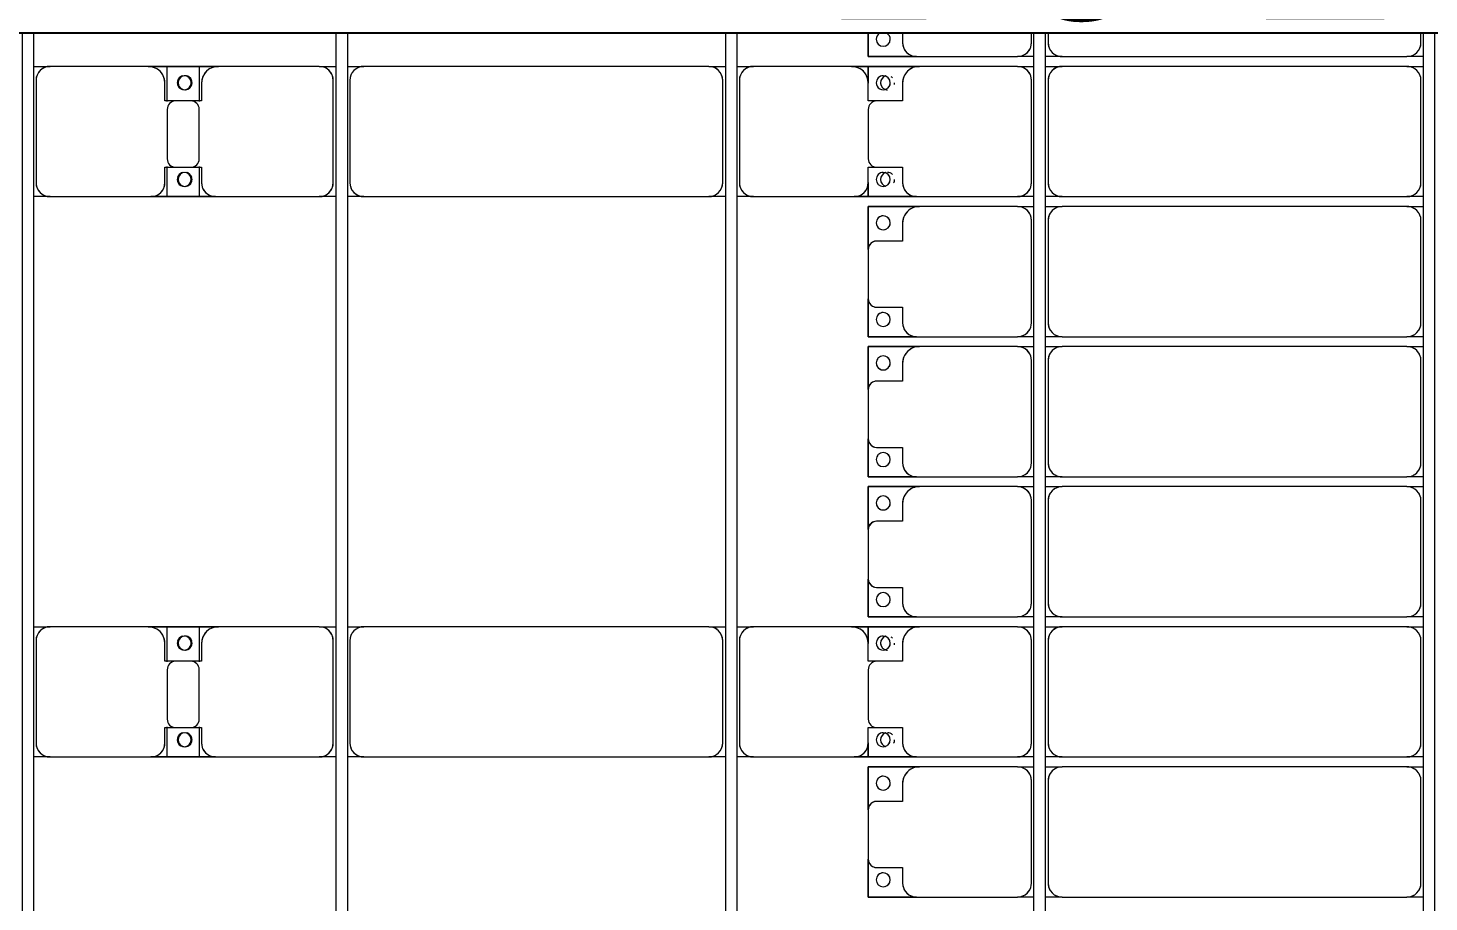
# Model space of a CAD drawing. Header units: millimetres. Extents: x -533732 to -130507, y -117886 to -23954.
# Drawn here: x -457550 to -452551, y -50886 to -47767 of the extents above; entities that cross this region are included whole.
import ezdxf

# ---------------------------------------------------------------- set-up
doc = ezdxf.new("R2010")
doc.units = ezdxf.units.MM
doc.layers.add('A-GENM', color=13, linetype='Continuous', lineweight=9)
doc.layers.add('S-BEAM', color=12, linetype='Continuous', lineweight=9)
doc.layers.add('GC-GHI CHU', color=2, linetype='Continuous')
doc.styles.add('GC_VN', font='arial.ttf')

# ---------------------------------------------------------------- blocks, each defined once
blk = doc.blocks.new('Dải phao đi lại kèm đỡ invester - DẢI PHAO ĐI LẠI-18522-BỐ TRÍ KHUNG KẾT CẤU BÈ PIN 06')
at = {"layer": 'A-GENM', "color": 7}
for p, q in [((15673.4, 660.3), (15640, 660.3)), ((15723.4, 668.9), (15723.4, 610.3)), ((15723.4, 668.9), (15723.4, 610.3)), ((15758.4, 610.3), (15758.4, 668.9)), ((15758.4, 610.3), (15758.4, 668.9)), ((16173.4, 660.3), (15808.4, 660.3)), ((16223.4, 668.9), (16223.4, 610.3)), ((16223.4, 668.9), (16223.4, 610.3)), ((16258.4, 610.3), (16258.4, 668.9)), ((16258.4, 610.3), (16258.4, 668.9)), ((16673.4, 660.3), (16308.4, 660.3)), ((16723.4, 668.9), (16723.4, 610.3)), ((16723.4, 668.9), (16723.4, 610.3)), ((16758.4, 610.3), (16758.4, 668.9)), ((16758.4, 610.3), (16758.4, 668.9)), ((17173.4, 660.3), (16808.4, 660.3)), ((17223.4, 668.9), (17223.4, 610.3)), ((17223.4, 668.9), (17223.4, 610.3)), ((17258.4, 610.3), (17258.4, 668.9)), ((17258.4, 610.3), (17258.4, 668.9)), ((17673.4, 660.3), (17308.4, 660.3)), ((17723.4, 668.9), (17723.4, 610.3)), ((17723.4, 668.9), (17723.4, 610.3)), ((17758.4, 610.3), (17758.4, 668.9)), ((17758.4, 610.3), (17758.4, 668.9)), ((18173.4, 660.3), (17808.4, 660.3)), ((18223.4, 668.9), (18223.4, 610.3)), ((18223.4, 668.9), (18223.4, 610.3)), ((18258.4, 610.3), (18258.4, 668.9)), ((18258.4, 610.3), (18258.4, 668.9)), ((18673.4, 660.3), (18308.4, 660.3)), ((18723.4, 668.9), (18723.4, 610.3)), ((18723.4, 668.9), (18723.4, 610.3)), ((15723.4, -620.3), (15723.4, 610.3)), ((15758.4, 610.3), (15758.4, -620.3)), ((16223.4, -620.3), (16223.4, 610.3)), ((16258.4, 610.3), (16258.4, -620.3)), ((16723.4, -620.3), (16723.4, 610.3)), ((16758.4, 610.3), (16758.4, -620.3)), ((17223.4, -620.3), (17223.4, 610.3)), ((17258.4, 610.3), (17258.4, -620.3)), ((17723.4, -620.3), (17723.4, 610.3)), ((17758.4, 610.3), (17758.4, -620.3)), ((18223.4, -620.3), (18223.4, 610.3)), ((18258.4, 610.3), (18258.4, -620.3)), ((18723.4, -620.3), (18723.4, 610.3)), ((15723.4, -620.3), (15723.4, -681.1)), ((15723.4, -620.3), (15723.4, -681.1)), ((15758.4, -681.1), (15758.4, -620.3)), ((15758.4, -681.1), (15758.4, -620.3)), ((16223.4, -620.3), (16223.4, -681.1)), ((16223.4, -620.3), (16223.4, -681.1)), ((16258.4, -681.1), (16258.4, -620.3)), ((16258.4, -681.1), (16258.4, -620.3)), ((16723.4, -620.3), (16723.4, -681.1)), ((16723.4, -620.3), (16723.4, -681.1)), ((16758.4, -681.1), (16758.4, -620.3)), ((16758.4, -681.1), (16758.4, -620.3)), ((17223.4, -620.3), (17223.4, -681.1)), ((17223.4, -620.3), (17223.4, -681.1)), ((17258.4, -681.1), (17258.4, -620.3)), ((17258.4, -681.1), (17258.4, -620.3)), ((17723.4, -620.3), (17723.4, -681.1)), ((17723.4, -620.3), (17723.4, -681.1)), ((17758.4, -681.1), (17758.4, -620.3)), ((17758.4, -681.1), (17758.4, -620.3)), ((18223.4, -620.3), (18223.4, -681.1)), ((18223.4, -620.3), (18223.4, -681.1)), ((18258.4, -681.1), (18258.4, -620.3)), ((18258.4, -681.1), (18258.4, -620.3)), ((18723.4, -620.3), (18723.4, -681.1)), ((18723.4, -620.3), (18723.4, -681.1)), ((15640, -670.3), (15673.4, -670.3)), ((15808.4, -670.3), (16173.4, -670.3)), ((16308.4, -670.3), (16673.4, -670.3)), ((16808.4, -670.3), (17173.4, -670.3)), ((17308.4, -670.3), (17673.4, -670.3)), ((17808.4, -670.3), (18173.4, -670.3)), ((18308.4, -670.3), (18673.4, -670.3)), ((15673.4, -729.7), (15640, -729.7)), ((15723.4, -721.1), (15723.4, -779.7)), ((15723.4, -721.1), (15723.4, -779.7)), ((15758.4, -779.7), (15758.4, -721.1)), ((15758.4, -779.7), (15758.4, -721.1)), ((16173.4, -729.7), (15808.4, -729.7)), ((16223.4, -721.1), (16223.4, -779.7)), ((16223.4, -721.1), (16223.4, -779.7)), ((16258.4, -779.7), (16258.4, -721.1)), ((16258.4, -779.7), (16258.4, -721.1)), ((16673.4, -729.7), (16308.4, -729.7)), ((16723.4, -721.1), (16723.4, -779.7)), ((16723.4, -721.1), (16723.4, -779.7)), ((16758.4, -779.7), (16758.4, -721.1)), ((16758.4, -779.7), (16758.4, -721.1)), ((17173.4, -729.7), (16808.4, -729.7)), ((17223.4, -721.1), (17223.4, -779.7)), ((17223.4, -721.1), (17223.4, -779.7)), ((17258.4, -779.7), (17258.4, -721.1)), ((17258.4, -779.7), (17258.4, -721.1)), ((17673.4, -729.7), (17308.4, -729.7)), ((17723.4, -721.1), (17723.4, -779.7)), ((17723.4, -721.1), (17723.4, -779.7)), ((17758.4, -779.7), (17758.4, -721.1)), ((17758.4, -779.7), (17758.4, -721.1)), ((18173.4, -729.7), (17808.4, -729.7)), ((18223.4, -721.1), (18223.4, -779.7)), ((18223.4, -721.1), (18223.4, -779.7)), ((18258.4, -779.7), (18258.4, -721.1)), ((18258.4, -779.7), (18258.4, -721.1)), ((18673.4, -729.7), (18308.4, -729.7)), ((18723.4, -721.1), (18723.4, -779.7)), ((18723.4, -721.1), (18723.4, -779.7)), ((15723.4, -1139.7), (15723.4, -779.7)), ((15758.4, -779.7), (15758.4, -1129.7)), ((16223.4, -1139.7), (16223.4, -779.7)), ((16258.4, -779.7), (16258.4, -1129.7)), ((16723.4, -1139.7), (16723.4, -779.7)), ((16758.4, -779.7), (16758.4, -1129.7)), ((17223.4, -1139.7), (17223.4, -779.7)), ((17258.4, -779.7), (17258.4, -1129.7)), ((17723.4, -1139.7), (17723.4, -779.7)), ((17758.4, -779.7), (17758.4, -1129.7)), ((18223.4, -1139.7), (18223.4, -779.7)), ((18258.4, -779.7), (18258.4, -1129.7)), ((18723.4, -1139.7), (18723.4, -779.7)), ((15723.4, -1139.7), (15723.4, -1312.2)), ((15723.4, -1312.2), (15723.4, -1139.7)), ((15758.4, -1312.2), (15758.4, -1129.7)), ((15758.4, -1129.7), (15758.4, -1312.2)), ((16223.4, -1139.7), (16223.4, -1312.2)), ((16223.4, -1312.2), (16223.4, -1139.7)), ((16258.4, -1312.2), (16258.4, -1129.7)), ((16258.4, -1129.7), (16258.4, -1312.2)), ((16723.4, -1139.7), (16723.4, -1312.2)), ((16723.4, -1312.2), (16723.4, -1139.7)), ((16758.4, -1312.2), (16758.4, -1129.7)), ((16758.4, -1129.7), (16758.4, -1312.2)), ((17223.4, -1139.7), (17223.4, -1312.2)), ((17223.4, -1312.2), (17223.4, -1139.7)), ((17258.4, -1312.2), (17258.4, -1129.7)), ((17258.4, -1129.7), (17258.4, -1312.2)), ((17723.4, -1139.7), (17723.4, -1312.2)), ((17723.4, -1312.2), (17723.4, -1139.7)), ((17758.4, -1312.2), (17758.4, -1129.7)), ((17758.4, -1129.7), (17758.4, -1312.2)), ((18223.4, -1139.7), (18223.4, -1312.2)), ((18223.4, -1312.2), (18223.4, -1139.7)), ((18258.4, -1312.2), (18258.4, -1129.7)), ((18258.4, -1129.7), (18258.4, -1312.2)), ((18723.4, -1139.7), (18723.4, -1312.2)), ((18723.4, -1312.2), (18723.4, -1139.7)), ((15640, -1189.7), (15673.4, -1189.7)), ((15818.4, -1189.7), (15881.8, -1189.7)), ((15881.8, -1189.7), (15881.8, -1282.2)), ((16118.2, -1282.2), (16118.2, -1189.7)), ((16118.2, -1189.7), (16173.4, -1189.7)), ((16318.4, -1189.7), (16381.8, -1189.7)), ((16381.8, -1189.7), (16381.8, -1282.2)), ((16618.2, -1282.2), (16618.2, -1189.7)), ((16618.2, -1189.7), (16673.4, -1189.7)), ((16818.4, -1189.7), (16881.8, -1189.7)), ((16881.8, -1189.7), (16881.8, -1282.2)), ((17118.2, -1282.2), (17118.2, -1189.7)), ((17118.2, -1189.7), (17173.4, -1189.7)), ((17318.4, -1189.7), (17381.8, -1189.7)), ((17381.8, -1189.7), (17381.8, -1282.2)), ((17618.2, -1282.2), (17618.2, -1189.7)), ((17618.2, -1189.7), (17673.4, -1189.7)), ((17818.4, -1189.7), (17881.8, -1189.7)), ((17881.8, -1189.7), (17881.8, -1282.2)), ((18118.2, -1282.2), (18118.2, -1189.7)), ((18118.2, -1189.7), (18173.4, -1189.7)), ((18318.4, -1189.7), (18381.8, -1189.7)), ((18381.8, -1189.7), (18381.8, -1282.2)), ((18618.2, -1282.2), (18618.2, -1189.7)), ((18618.2, -1189.7), (18673.4, -1189.7)), ((15723.4, -1312.2), (15640, -1312.2)), ((15640, -1312.2), (15723.4, -1312.2)), ((15818.4, -1312.2), (15758.4, -1312.2)), ((15758.4, -1312.2), (15818.4, -1312.2)), ((15911.8, -1312.2), (16088.2, -1312.2)), ((16223.4, -1312.2), (16173.4, -1312.2)), ((16173.4, -1312.2), (16223.4, -1312.2)), ((16411.8, -1312.2), (16258.4, -1312.2)), ((16258.4, -1312.2), (16411.8, -1312.2)), ((16411.8, -1312.2), (16588.2, -1312.2)), ((16723.4, -1312.2), (16588.2, -1312.2)), ((16588.2, -1312.2), (16723.4, -1312.2)), ((16911.8, -1312.2), (16758.4, -1312.2)), ((16758.4, -1312.2), (16911.8, -1312.2)), ((16911.8, -1312.2), (17088.2, -1312.2)), ((17223.4, -1312.2), (17088.2, -1312.2)), ((17088.2, -1312.2), (17223.4, -1312.2)), ((17411.8, -1312.2), (17258.4, -1312.2)), ((17258.4, -1312.2), (17411.8, -1312.2)), ((17411.8, -1312.2), (17588.2, -1312.2)), ((17723.4, -1312.2), (17588.2, -1312.2)), ((17588.2, -1312.2), (17723.4, -1312.2)), ((17818.4, -1312.2), (17758.4, -1312.2)), ((17758.4, -1312.2), (17818.4, -1312.2)), ((17911.8, -1312.2), (18088.2, -1312.2)), ((18223.4, -1312.2), (18173.4, -1312.2)), ((18173.4, -1312.2), (18223.4, -1312.2)), ((18411.8, -1312.2), (18258.4, -1312.2)), ((18258.4, -1312.2), (18411.8, -1312.2)), ((18411.8, -1312.2), (18588.2, -1312.2)), ((18723.4, -1312.2), (18588.2, -1312.2)), ((18588.2, -1312.2), (18723.4, -1312.2))]:
    blk.add_line(p, q, dxfattribs=at)
for centre, radius, start, end in [((15673.4, 610.3), 50, 360, 90), ((15673.4, 610.3), 50, 60, 90), ((15808.4, 610.3), 50, 90, 180), ((15808.4, 610.3), 50, 105, 120), ((16173.4, 610.3), 50, 0, 90), ((16173.4, 610.3), 50, 60, 90), ((16308.4, 610.3), 50, 90, 180), ((16308.4, 610.3), 50, 105, 120), ((16673.4, 610.3), 50, 360, 90), ((16673.4, 610.3), 50, 60, 90), ((16808.4, 610.3), 50, 90, 180), ((16808.4, 610.3), 50, 105, 120), ((17173.4, 610.3), 50, 0, 90), ((17173.4, 610.3), 50, 60, 90), ((17308.4, 610.3), 50, 90, 180), ((17308.4, 610.3), 50, 105, 120), ((17673.4, 610.3), 50, 360, 90), ((17673.4, 610.3), 50, 60, 90), ((17808.4, 610.3), 50, 90, 180), ((17808.4, 610.3), 50, 105, 120), ((18173.4, 610.3), 50, 0, 90), ((18173.4, 610.3), 50, 60, 90), ((18308.4, 610.3), 50, 90, 180), ((18308.4, 610.3), 50, 105, 120), ((18673.4, 610.3), 50, 0, 90), ((18673.4, 610.3), 50, 60, 90), ((15673.4, 610.3), 50, 15, 30), ((15808.4, 610.3), 50, 150, 180), ((16173.4, 610.3), 50, 15, 30), ((16308.4, 610.3), 50, 150, 180), ((16673.4, 610.3), 50, 15, 30), ((16808.4, 610.3), 50, 150, 180), ((17173.4, 610.3), 50, 15, 30), ((17308.4, 610.3), 50, 150, 180), ((17673.4, 610.3), 50, 15, 30), ((17808.4, 610.3), 50, 150, 180), ((18173.4, 610.3), 50, 15, 30), ((18308.4, 610.3), 50, 150, 180), ((18673.4, 610.3), 50, 15, 30), ((15673.4, -620.3), 50, 270, 360), ((15673.4, -620.3), 50, 330, 360), ((15808.4, -620.3), 50, 180, 270), ((15808.4, -620.3), 50, 195, 225), ((16173.4, -620.3), 50, 270, 0), ((16173.4, -620.3), 50, 330, 0), ((16308.4, -620.3), 50, 180, 270), ((16308.4, -620.3), 50, 195, 225), ((16673.4, -620.3), 50, 270, 0), ((16673.4, -620.3), 50, 330, 0), ((16808.4, -620.3), 50, 180, 270), ((16808.4, -620.3), 50, 195, 225), ((17173.4, -620.3), 50, 270, 0), ((17173.4, -620.3), 50, 330, 0), ((17308.4, -620.3), 50, 180, 270), ((17308.4, -620.3), 50, 195, 225), ((17673.4, -620.3), 50, 270, 0), ((17673.4, -620.3), 50, 330, 0), ((17808.4, -620.3), 50, 180, 270), ((17808.4, -620.3), 50, 195, 225), ((18173.4, -620.3), 50, 270, 360), ((18173.4, -620.3), 50, 330, 360), ((18308.4, -620.3), 50, 180, 270), ((18308.4, -620.3), 50, 195, 225), ((18673.4, -620.3), 50, 270, 360), ((18673.4, -620.3), 50, 330, 0), ((15673.4, -620.3), 50, 270, 300), ((15808.4, -620.3), 50, 240, 270), ((16173.4, -620.3), 50, 270, 300), ((16308.4, -620.3), 50, 240, 270), ((16673.4, -620.3), 50, 270, 300), ((16808.4, -620.3), 50, 240, 270), ((17173.4, -620.3), 50, 270, 300), ((17308.4, -620.3), 50, 240, 268.4161), ((17673.4, -620.3), 50, 270, 300), ((17808.4, -620.3), 50, 240, 270), ((18173.4, -620.3), 50, 270, 300), ((18308.4, -620.3), 50, 240, 270), ((18673.4, -620.3), 50, 270, 300), ((15673.4, -779.7), 50, 360, 90), ((15673.4, -779.7), 50, 15, 90), ((15808.4, -779.7), 50, 90, 180), ((15808.4, -779.7), 50, 90, 165), ((16173.4, -779.7), 50, 360, 90), ((16173.4, -779.7), 50, 15, 90), ((16308.4, -779.7), 50, 90, 180), ((16308.4, -779.7), 50, 90, 165), ((16673.4, -779.7), 50, 360, 90), ((16673.4, -779.7), 50, 15, 90), ((16808.4, -779.7), 50, 90, 180), ((16808.4, -779.7), 50, 90, 165), ((17173.4, -779.7), 50, 0, 90), ((17173.4, -779.7), 50, 15, 90), ((17308.4, -779.7), 50, 90, 180), ((17308.4, -779.7), 50, 91.5836, 165), ((17673.4, -779.7), 50, 360, 90), ((17673.4, -779.7), 50, 15, 90), ((17808.4, -779.7), 50, 90, 180), ((17808.4, -779.7), 50, 90, 165), ((18173.4, -779.7), 50, 0, 90), ((18173.4, -779.7), 50, 15, 90), ((18308.4, -779.7), 50, 90, 180), ((18308.4, -779.7), 50, 90, 165), ((18673.4, -779.7), 50, 0, 90), ((18673.4, -779.7), 50, 15, 90), ((15673.4, -1139.7), 50, 270, 360), ((15818.4, -1129.7), 60, 180, 270), ((16173.4, -1139.7), 50, 270, 360), ((16318.4, -1129.7), 60, 180, 270), ((16673.4, -1139.7), 50, 270, 360), ((16818.4, -1129.7), 60, 180, 270), ((17173.4, -1139.7), 50, 270, 360), ((17318.4, -1129.7), 60, 180, 270), ((17673.4, -1139.7), 50, 270, 0), ((17818.4, -1129.7), 60, 180, 270), ((18173.4, -1139.7), 50, 270, 360), ((18318.4, -1129.7), 60, 180, 270), ((18673.4, -1139.7), 50, 270, 360), ((15673.4, -1139.7), 50, 270, 345), ((15818.4, -1129.7), 60, 210, 270), ((16173.4, -1139.7), 50, 270, 345), ((16318.4, -1129.7), 60, 210, 270), ((16673.4, -1139.7), 50, 270, 345), ((16818.4, -1129.7), 60, 210, 270), ((17173.4, -1139.7), 50, 270, 345), ((17318.4, -1129.7), 60, 210, 270), ((17673.4, -1139.7), 50, 270, 345), ((17818.4, -1129.7), 60, 210, 270), ((18173.4, -1139.7), 50, 270, 345), ((18318.4, -1129.7), 60, 210, 270), ((18673.4, -1139.7), 50, 270, 345), ((15661.8, -1258.6), 25, 90, 150), ((15661.8, -1258.6), 25, 90, 150), ((15661.8, -1258.6), 25, 270, 90), ((15661.8, -1258.6), 25, 15, 90), ((15816.8, -1258.6), 25, 90, 270), ((15816.8, -1258.6), 25, 90, 165), ((15816.8, -1258.6), 25, 270, 90), ((15816.8, -1258.6), 25, 60, 90), ((15816.8, -1258.6), 25, 270, 30), ((16161.8, -1258.6), 25, 90, 270), ((16161.8, -1258.6), 25, 90, 165), ((16161.8, -1258.6), 25, 270, 90), ((16161.8, -1258.6), 25, 15, 90), ((16316.8, -1258.6), 25, 90, 270), ((16316.8, -1258.6), 25, 90, 165), ((16316.8, -1258.6), 25, 270, 90), ((16316.8, -1258.6), 25, 60, 90), ((16316.8, -1258.6), 25, 270, 30), ((16661.8, -1258.6), 25, 90, 270), ((16661.8, -1258.6), 25, 90, 165), ((16661.8, -1258.6), 25, 270, 90), ((16661.8, -1258.6), 25, 15, 90), ((16816.8, -1258.6), 25, 90, 270), ((16816.8, -1258.6), 25, 90, 165), ((16816.8, -1258.6), 25, 270, 90), ((16816.8, -1258.6), 25, 60, 90), ((16816.8, -1258.6), 25, 270, 30), ((17161.8, -1258.6), 25, 90, 270), ((17161.8, -1258.6), 25, 90, 165), ((17161.8, -1258.6), 25, 270, 90), ((17161.8, -1258.6), 25, 15, 90), ((17316.8, -1258.6), 25, 90, 270), ((17316.8, -1258.6), 25, 90, 165), ((17316.8, -1258.6), 25, 270, 90), ((17316.8, -1258.6), 25, 60, 90), ((17316.8, -1258.6), 25, 270, 30), ((17661.8, -1258.6), 25, 90, 270), ((17661.8, -1258.6), 25, 90, 165), ((17661.8, -1258.6), 25, 270, 90), ((17661.8, -1258.6), 25, 15, 90), ((17816.8, -1258.6), 25, 90, 270), ((17816.8, -1258.6), 25, 90, 165), ((17816.8, -1258.6), 25, 270, 90), ((17816.8, -1258.6), 25, 60, 90), ((17816.8, -1258.6), 25, 270, 30), ((18161.8, -1258.6), 25, 90, 270), ((18161.8, -1258.6), 25, 90, 165), ((18161.8, -1258.6), 25, 270, 90), ((18161.8, -1258.6), 25, 15, 90), ((18316.8, -1258.6), 25, 90, 270), ((18316.8, -1258.6), 25, 90, 165), ((18316.8, -1258.6), 25, 270, 90), ((18316.8, -1258.6), 25, 60, 90), ((18316.8, -1258.6), 25, 270, 30), ((18661.8, -1258.6), 25, 90, 270), ((18661.8, -1258.6), 25, 90, 165), ((18661.8, -1258.6), 25, 270, 90), ((18661.8, -1258.6), 25, 15, 90), ((15661.8, -1258.6), 25, 210, 270), ((15661.8, -1258.6), 25, 210, 270), ((15661.8, -1258.6), 25, 270, 0), ((15816.8, -1258.6), 25, 180, 270), ((15911.8, -1282.2), 30, 180, 270), ((16088.2, -1282.2), 30, 270, 360), ((16161.8, -1258.6), 25, 180, 270), ((16161.8, -1258.6), 25, 270, 360), ((16316.8, -1258.6), 25, 180, 270), ((16411.8, -1282.2), 30, 180, 270), ((16411.8, -1282.2), 30, 195, 225), ((16411.8, -1282.2), 30, 195, 255), ((16411.8, -1282.2), 30, 195, 225), ((16588.2, -1282.2), 30, 270, 0), ((16588.2, -1282.2), 30, 285, 345), ((16588.2, -1282.2), 30, 315, 345), ((16588.2, -1282.2), 30, 315, 345), ((16661.8, -1258.6), 25, 180, 270), ((16661.8, -1258.6), 25, 270, 0), ((16816.8, -1258.6), 25, 180, 270), ((16911.8, -1282.2), 30, 180, 270), ((16911.8, -1282.2), 30, 195, 225), ((16911.8, -1282.2), 30, 195, 255), ((16911.8, -1282.2), 30, 195, 225), ((17088.2, -1282.2), 30, 270, 0), ((17088.2, -1282.2), 30, 285, 345), ((17088.2, -1282.2), 30, 315, 345), ((17088.2, -1282.2), 30, 315, 345), ((17161.8, -1258.6), 25, 180, 270), ((17161.8, -1258.6), 25, 270, 0), ((17316.8, -1258.6), 25, 180, 270), ((17411.8, -1282.2), 30, 180, 270), ((17411.8, -1282.2), 30, 195, 225), ((17411.8, -1282.2), 30, 195, 255), ((17411.8, -1282.2), 30, 195, 225), ((17588.2, -1282.2), 30, 270, 360), ((17588.2, -1282.2), 30, 285, 345), ((17588.2, -1282.2), 30, 315, 345), ((17588.2, -1282.2), 30, 315, 345), ((17661.8, -1258.6), 25, 180, 270), ((17661.8, -1258.6), 25, 270, 360), ((17816.8, -1258.6), 25, 180, 270), ((17911.8, -1282.2), 30, 180, 270), ((18088.2, -1282.2), 30, 270, 0), ((18161.8, -1258.6), 25, 180, 270), ((18161.8, -1258.6), 25, 270, 0), ((18316.8, -1258.6), 25, 180, 270), ((18411.8, -1282.2), 30, 180, 270), ((18411.8, -1282.2), 30, 195, 225), ((18411.8, -1282.2), 30, 195, 255), ((18411.8, -1282.2), 30, 195, 225), ((18588.2, -1282.2), 30, 270, 0), ((18588.2, -1282.2), 30, 285, 345), ((18588.2, -1282.2), 30, 315, 345), ((18588.2, -1282.2), 30, 315, 345), ((18661.8, -1258.6), 25, 180, 270), ((18661.8, -1258.6), 25, 270, 0), ((16588.2, -1282.2), 30, 285, 300), ((16588.2, -1282.2), 30, 285, 300), ((17088.2, -1282.2), 30, 285, 300), ((17088.2, -1282.2), 30, 285, 300), ((17588.2, -1282.2), 30, 285, 300), ((17588.2, -1282.2), 30, 285, 300), ((18588.2, -1282.2), 30, 285, 300), ((18588.2, -1282.2), 30, 285, 300)]:
    blk.add_arc(centre, radius, start, end, dxfattribs=at)
blk = doc.blocks.new('Dầm C52 - Hộp 40x60-19816-BỐ TRÍ KHUNG KẾT CẤU BÈ PIN 06')
at = {"layer": 'S-BEAM', "color": 3, "lineweight": 25}
blk.add_line((145891.1, -20), (-145891.1, -20), dxfattribs=at)
blk = doc.blocks.new('Dai phao do pin - DẢI PHAO ĐỠ PIN-V114-BỐ TRÍ KHUNG KẾT CẤU BÈ PIN 06')
at = {"layer": 'A-GENM', "color": 7}
for p, q in [((-1312.2, 223.4), (-1139.7, 223.4)), ((-1139.7, 223.4), (-1312.2, 223.4)), ((-779.7, 223.4), (-1139.7, 223.4)), ((-779.7, 223.4), (-721.1, 223.4)), ((-779.7, 223.4), (-721.1, 223.4)), ((-681.1, 223.4), (-620.3, 223.4)), ((-681.1, 223.4), (-620.3, 223.4)), ((610.3, 223.4), (-620.3, 223.4)), ((610.3, 223.4), (668.9, 223.4)), ((610.3, 223.4), (668.9, 223.4)), ((708.9, 223.4), (769.7, 223.4)), ((708.9, 223.4), (769.7, 223.4)), ((1139.7, 223.4), (769.7, 223.4)), ((1139.7, 223.4), (1312.2, 223.4)), ((1312.2, 223.4), (1139.7, 223.4)), ((1197.8, 223.4), (1370.3, 223.4)), ((1197.8, 116.2), (1197.8, 223.4)), ((1370.3, 223.4), (1197.8, 223.4)), ((1312.2, 223.4), (1312.2, 116.2)), ((1730.3, 223.4), (1370.3, 223.4)), ((1730.3, 223.4), (1788.9, 223.4)), ((1730.3, 223.4), (1788.9, 223.4)), ((-1189.7, 173.4), (-1189.7, 118.2)), ((-729.7, -191.6), (-729.7, 173.4)), ((-670.3, 173.4), (-670.3, -191.6)), ((660.3, -191.6), (660.3, 173.4)), ((719.7, 173.4), (719.7, -191.6)), ((1189.7, 118.2), (1189.7, 173.4)), ((1320.3, 173.4), (1320.3, 118.2)), ((1780.3, -191.6), (1780.3, 173.4)), ((-1189.7, 118.2), (-1219.7, 118.2)), ((1282.2, 118.2), (1189.7, 118.2)), ((1320.3, 118.2), (1227.8, 118.2)), ((1197.8, 88.2), (1197.8, -88.2)), ((1312.2, -88.2), (1312.2, 88.2)), ((-1219.7, -118.2), (-1189.7, -118.2)), ((-1189.7, -118.2), (-1189.7, -181.6)), ((1189.7, -181.6), (1189.7, -118.2)), ((1189.7, -118.2), (1282.2, -118.2)), ((1197.8, -241.6), (1197.8, -116.2)), ((1227.8, -118.2), (1320.3, -118.2)), ((1312.2, -116.2), (1312.2, -241.6)), ((1320.3, -118.2), (1320.3, -181.6)), ((-1129.7, -241.6), (-1312.2, -241.6)), ((-1312.2, -241.6), (-1129.7, -241.6)), ((-1129.7, -241.6), (-779.7, -241.6)), ((-721.1, -241.6), (-779.7, -241.6)), ((-721.1, -241.6), (-779.7, -241.6)), ((-620.3, -241.6), (-681.1, -241.6)), ((-620.3, -241.6), (-681.1, -241.6)), ((-620.3, -241.6), (610.3, -241.6)), ((668.9, -241.6), (610.3, -241.6)), ((668.9, -241.6), (610.3, -241.6)), ((769.7, -241.6), (708.9, -241.6)), ((769.7, -241.6), (708.9, -241.6)), ((769.7, -241.6), (1129.7, -241.6)), ((1312.2, -241.6), (1129.7, -241.6)), ((1129.7, -241.6), (1312.2, -241.6)), ((1380.3, -241.6), (1197.8, -241.6)), ((1197.8, -241.6), (1380.3, -241.6)), ((1380.3, -241.6), (1730.3, -241.6)), ((1788.9, -241.6), (1730.3, -241.6)), ((1788.9, -241.6), (1730.3, -241.6))]:
    blk.add_line(p, q, dxfattribs=at)
for centre, radius, start, end in [((-1139.7, 173.4), 50, 90, 180), ((-1139.7, 173.4), 50, 105, 180), ((-779.7, 173.4), 50, 0, 90), ((-779.7, 173.4), 50, 0, 75), ((-620.3, 173.4), 50, 90, 180), ((-620.3, 173.4), 50, 90, 120), ((610.3, 173.4), 50, 0, 90), ((610.3, 173.4), 50, 15, 90), ((769.7, 173.4), 50, 90, 180), ((769.7, 173.4), 50, 105, 180), ((1139.7, 173.4), 50, 360, 90), ((1139.7, 173.4), 50, 360, 75), ((1370.3, 173.4), 50, 90, 180), ((1370.3, 173.4), 50, 105, 180), ((1730.3, 173.4), 50, 0, 90), ((1730.3, 173.4), 50, 0, 75), ((-1258.6, 161.8), 25, 150, 180), ((-1258.6, 161.8), 25, 150, 180), ((-1258.6, 161.8), 25, 360, 75), ((-1258.6, 161.8), 25, 360, 75), ((-1258.6, 161.8), 25, 285, 360), ((-1258.6, 161.8), 25, 285, 360), ((-620.3, 173.4), 50, 150, 180), ((1248.6, 161.8), 25, 0, 180), ((1248.6, 161.8), 25, 180, 0), ((1248.6, 161.8), 25, 0, 165), ((1248.6, 161.8), 25, 195, 255), ((1251.4, 161.8), 25, 360, 180), ((1251.4, 161.8), 25, 90, 180), ((1251.4, 161.8), 25, 180, 360), ((1251.4, 161.8), 25, 180, 255), ((1248.6, 161.8), 25, 285, 0), ((1251.4, 161.8), 25, 15, 75), ((1251.4, 161.8), 25, 285, 345), ((-1258.6, 161.8), 25, 225, 270), ((-1258.6, 161.8), 25, 225, 270), ((1227.8, 88.2), 30, 90, 180), ((1282.2, 88.2), 30, 0, 90), ((1227.8, -88.2), 30, 180, 270), ((1282.2, -88.2), 30, 270, 0), ((-1258.6, -183.2), 25, 165, 180), ((-1258.6, -183.2), 25, 165, 180), ((-1258.6, -183.2), 25, 0, 90), ((-1258.6, -183.2), 25, 60, 90), ((-1258.6, -183.2), 25, 285, 360), ((-1258.6, -183.2), 25, 285, 360), ((-1258.6, -183.2), 25, 0, 30), ((-1129.7, -181.6), 60, 180, 270), ((-1129.7, -181.6), 60, 180, 240), ((-779.7, -191.6), 50, 270, 0), ((-779.7, -191.6), 50, 285, 0), ((-620.3, -191.6), 50, 180, 270), ((-620.3, -191.6), 50, 180, 210), ((610.3, -191.6), 50, 270, 0), ((769.7, -191.6), 50, 180, 270), ((769.7, -191.6), 50, 180, 255), ((1129.7, -181.6), 60, 270, 360), ((1129.7, -181.6), 60, 300, 360), ((1248.6, -183.2), 25, 360, 180), ((1248.6, -183.2), 25, 180, 0), ((1248.6, -183.2), 25, 195, 360), ((1251.4, -183.2), 25, 0, 180), ((1251.4, -183.2), 25, 60, 180), ((1251.4, -183.2), 25, 180, 360), ((1251.4, -183.2), 25, 180, 270), ((1248.6, -183.2), 25, 360, 150), ((1251.4, -183.2), 25, 285, 345), ((1251.4, -183.2), 25, 15, 30), ((1380.3, -181.6), 60, 180, 270), ((1380.3, -181.6), 60, 180, 240), ((1730.3, -191.6), 50, 270, 0), ((1730.3, -191.6), 50, 285, 0), ((-1258.6, -183.2), 25, 225, 240), ((-1258.6, -183.2), 25, 225, 240), ((-620.3, -191.6), 50, 225, 255), ((610.3, -191.6), 50, 270, 300), ((610.3, -191.6), 50, 330, 345)]:
    blk.add_arc(centre, radius, start, end, dxfattribs=at)
blk = doc.blocks.new('Dai phao do pin - DẢI PHAO ĐỠ PIN-V115-BỐ TRÍ KHUNG KẾT CẤU BÈ PIN 06')
at = {"layer": 'A-GENM', "color": 7}
for p, q in [((-1312.2, 223.4), (-1139.7, 223.4)), ((-1139.7, 223.4), (-1312.2, 223.4)), ((-779.7, 223.4), (-1139.7, 223.4)), ((-779.7, 223.4), (-721.1, 223.4)), ((-779.7, 223.4), (-721.1, 223.4)), ((-681.1, 223.4), (-620.3, 223.4)), ((-681.1, 223.4), (-620.3, 223.4)), ((610.3, 223.4), (-620.3, 223.4)), ((610.3, 223.4), (668.9, 223.4)), ((610.3, 223.4), (668.9, 223.4)), ((708.9, 223.4), (769.7, 223.4)), ((708.9, 223.4), (769.7, 223.4)), ((1139.7, 223.4), (769.7, 223.4)), ((1139.7, 223.4), (1312.2, 223.4)), ((1312.2, 223.4), (1139.7, 223.4)), ((1197.8, 223.4), (1370.3, 223.4)), ((1197.8, 116.2), (1197.8, 223.4)), ((1370.3, 223.4), (1197.8, 223.4)), ((1312.2, 223.4), (1312.2, 116.2)), ((1730.3, 223.4), (1370.3, 223.4)), ((1730.3, 223.4), (1788.9, 223.4)), ((1730.3, 223.4), (1788.9, 223.4)), ((-1189.7, 173.4), (-1189.7, 118.2)), ((-729.7, -191.6), (-729.7, 173.4)), ((-670.3, 173.4), (-670.3, -191.6)), ((660.3, -191.6), (660.3, 173.4)), ((719.7, 173.4), (719.7, -191.6)), ((1189.7, 118.2), (1189.7, 173.4)), ((1320.3, 173.4), (1320.3, 118.2)), ((1780.3, -191.6), (1780.3, 173.4)), ((-1189.7, 118.2), (-1219.7, 118.2)), ((1282.2, 118.2), (1189.7, 118.2)), ((1320.3, 118.2), (1227.8, 118.2)), ((1197.8, 88.2), (1197.8, -88.2)), ((1312.2, -88.2), (1312.2, 88.2)), ((-1219.7, -118.2), (-1189.7, -118.2)), ((-1189.7, -118.2), (-1189.7, -181.6)), ((1189.7, -181.6), (1189.7, -118.2)), ((1189.7, -118.2), (1282.2, -118.2)), ((1197.8, -241.6), (1197.8, -116.2)), ((1227.8, -118.2), (1320.3, -118.2)), ((1312.2, -116.2), (1312.2, -241.6)), ((1320.3, -118.2), (1320.3, -181.6)), ((-1129.7, -241.6), (-1312.2, -241.6)), ((-1312.2, -241.6), (-1129.7, -241.6)), ((-1129.7, -241.6), (-779.7, -241.6)), ((-721.1, -241.6), (-779.7, -241.6)), ((-721.1, -241.6), (-779.7, -241.6)), ((-620.3, -241.6), (-681.1, -241.6)), ((-620.3, -241.6), (-681.1, -241.6)), ((-620.3, -241.6), (610.3, -241.6)), ((668.9, -241.6), (610.3, -241.6)), ((668.9, -241.6), (610.3, -241.6)), ((769.7, -241.6), (708.9, -241.6)), ((769.7, -241.6), (708.9, -241.6)), ((769.7, -241.6), (1129.7, -241.6)), ((1312.2, -241.6), (1129.7, -241.6)), ((1129.7, -241.6), (1312.2, -241.6)), ((1380.3, -241.6), (1197.8, -241.6)), ((1197.8, -241.6), (1380.3, -241.6)), ((1380.3, -241.6), (1730.3, -241.6)), ((1788.9, -241.6), (1730.3, -241.6)), ((1788.9, -241.6), (1730.3, -241.6))]:
    blk.add_line(p, q, dxfattribs=at)
for centre, radius, start, end in [((-1139.7, 173.4), 50, 90, 180), ((-1139.7, 173.4), 50, 105, 180), ((-779.7, 173.4), 50, 0, 90), ((-779.7, 173.4), 50, 0, 75), ((-620.3, 173.4), 50, 90, 180), ((-620.3, 173.4), 50, 90, 120), ((610.3, 173.4), 50, 0, 90), ((610.3, 173.4), 50, 15, 90), ((769.7, 173.4), 50, 90, 180), ((769.7, 173.4), 50, 105, 180), ((1139.7, 173.4), 50, 360, 90), ((1139.7, 173.4), 50, 360, 75), ((1370.3, 173.4), 50, 90, 180), ((1370.3, 173.4), 50, 105, 180), ((1730.3, 173.4), 50, 0, 90), ((1730.3, 173.4), 50, 0, 75), ((-1258.6, 161.8), 25, 150, 180), ((-1258.6, 161.8), 25, 150, 180), ((-1258.6, 161.8), 25, 360, 75), ((-1258.6, 161.8), 25, 360, 75), ((-1258.6, 161.8), 25, 285, 360), ((-1258.6, 161.8), 25, 285, 360), ((-620.3, 173.4), 50, 150, 180), ((1248.6, 161.8), 25, 0, 180), ((1248.6, 161.8), 25, 180, 0), ((1248.6, 161.8), 25, 0, 165), ((1248.6, 161.8), 25, 195, 255), ((1251.4, 161.8), 25, 360, 180), ((1251.4, 161.8), 25, 90, 180), ((1251.4, 161.8), 25, 180, 360), ((1251.4, 161.8), 25, 180, 255), ((1248.6, 161.8), 25, 285, 0), ((1251.4, 161.8), 25, 15, 75), ((1251.4, 161.8), 25, 285, 345), ((-1258.6, 161.8), 25, 225, 270), ((-1258.6, 161.8), 25, 225, 270), ((1227.8, 88.2), 30, 90, 180), ((1282.2, 88.2), 30, 0, 90), ((1227.8, -88.2), 30, 180, 270), ((1282.2, -88.2), 30, 270, 0), ((-1258.6, -183.2), 25, 165, 180), ((-1258.6, -183.2), 25, 165, 180), ((-1258.6, -183.2), 25, 0, 90), ((-1258.6, -183.2), 25, 60, 90), ((-1258.6, -183.2), 25, 285, 360), ((-1258.6, -183.2), 25, 285, 360), ((-1258.6, -183.2), 25, 0, 30), ((-1129.7, -181.6), 60, 180, 270), ((-1129.7, -181.6), 60, 180, 240), ((-779.7, -191.6), 50, 270, 0), ((-779.7, -191.6), 50, 285, 0), ((-620.3, -191.6), 50, 180, 270), ((-620.3, -191.6), 50, 180, 210), ((610.3, -191.6), 50, 270, 0), ((769.7, -191.6), 50, 180, 270), ((769.7, -191.6), 50, 180, 255), ((1129.7, -181.6), 60, 270, 360), ((1129.7, -181.6), 60, 300, 360), ((1248.6, -183.2), 25, 360, 180), ((1248.6, -183.2), 25, 180, 0), ((1248.6, -183.2), 25, 195, 360), ((1251.4, -183.2), 25, 0, 180), ((1251.4, -183.2), 25, 60, 180), ((1251.4, -183.2), 25, 180, 360), ((1251.4, -183.2), 25, 180, 270), ((1248.6, -183.2), 25, 360, 150), ((1251.4, -183.2), 25, 285, 345), ((1251.4, -183.2), 25, 15, 30), ((1380.3, -181.6), 60, 180, 270), ((1380.3, -181.6), 60, 180, 240), ((1730.3, -191.6), 50, 270, 0), ((1730.3, -191.6), 50, 285, 0), ((-1258.6, -183.2), 25, 225, 240), ((-1258.6, -183.2), 25, 225, 240), ((-620.3, -191.6), 50, 225, 255), ((610.3, -191.6), 50, 270, 300), ((610.3, -191.6), 50, 330, 345)]:
    blk.add_arc(centre, radius, start, end, dxfattribs=at)
blk = doc.blocks.new('Dầm C52 - Dầm C52-19796-BỐ TRÍ KHUNG KẾT CẤU BÈ PIN 06')
at = {"layer": 'S-BEAM', "color": 1}
for p, q in [((17386.7, 20), (23346.7, 20)), ((23346.7, -20), (17386.7, -20))]:
    blk.add_line(p, q, dxfattribs=at)
blk = doc.blocks.new('Dầm C52 - Dầm C52-V31-BỐ TRÍ KHUNG KẾT CẤU BÈ PIN 06')
at = {"layer": 'S-BEAM', "color": 1}
for p, q in [((17386.7, 20), (23346.7, 20)), ((23346.7, -20), (17386.7, -20))]:
    blk.add_line(p, q, dxfattribs=at)
blk = doc.blocks.new('HOBANMONG_BEPIN 6_rvt-1-BỐ TRÍ KHUNG KẾT CẤU BÈ PIN 06')
at = {"layer": 'A-GENM', "color": 3, "lineweight": 25}
for name, p, rotation in [('Dải phao đi lại kèm đỡ invester - DẢI PHAO ĐI LẠI-18522-BỐ TRÍ KHUNG KẾT CẤU BÈ PIN 06', (-453239.4, -32145.2), 269.9997586098934), ('Dai phao do pin - DẢI PHAO ĐỠ PIN-V114-BỐ TRÍ KHUNG KẾT CẤU BÈ PIN 06', (-455741.3, -48145.2), 179.9997586099391), ('Dai phao do pin - DẢI PHAO ĐỠ PIN-V115-BỐ TRÍ KHUNG KẾT CẤU BÈ PIN 06', (-455741.3, -50145.2), 179.9997586099391)]:
    blk.add_blockref(name, p, dxfattribs=dict(at, rotation=rotation))
at = {"layer": 'S-BEAM', "color": 3, "lineweight": 25}
for name, p, rotation in [('Dầm C52 - Dầm C52-19796-BỐ TRÍ KHUNG KẾT CẤU BÈ PIN 06', (-457550.3, -71131.9), 89.99975860989407), ('Dầm C52 - Dầm C52-19796-BỐ TRÍ KHUNG KẾT CẤU BÈ PIN 06', (-456430.3, -71131.9), 89.99975860989407), ('Dầm C52 - Dầm C52-19796-BỐ TRÍ KHUNG KẾT CẤU BÈ PIN 06', (-455040.3, -71131.9), 89.99975860989407), ('Dầm C52 - Dầm C52-V31-BỐ TRÍ KHUNG KẾT CẤU BÈ PIN 06', (-453940.6, -71131.9), 89.99975860989275), ('Dầm C52 - Dầm C52-V31-BỐ TRÍ KHUNG KẾT CẤU BÈ PIN 06', (-452550.6, -71131.9), 89.99975860989275), ('Dầm C52 - Hộp 40x60-19816-BỐ TRÍ KHUNG KẾT CẤU BÈ PIN 06', (-380339.8, -47765.5), 359.9997586099392)]:
    blk.add_blockref(name, p, dxfattribs=dict(at, rotation=rotation))

msp = doc.modelspace()

# ---------------------------------------------------------------- block references
at = {"lineweight": 5}
msp.add_blockref('HOBANMONG_BEPIN 6_rvt-1-BỐ TRÍ KHUNG KẾT CẤU BÈ PIN 06', (0, 0), dxfattribs=at)

# ---------------------------------------------------------------- texts
at = {"layer": 'GC-GHI CHU', "style": 'GC_VN'}
msp.add_text('B6-10: 2×15,0 m', height=700, dxfattribs=at).set_placement((-454727.8, -47736))

doc.saveas('drawing.dxf')
